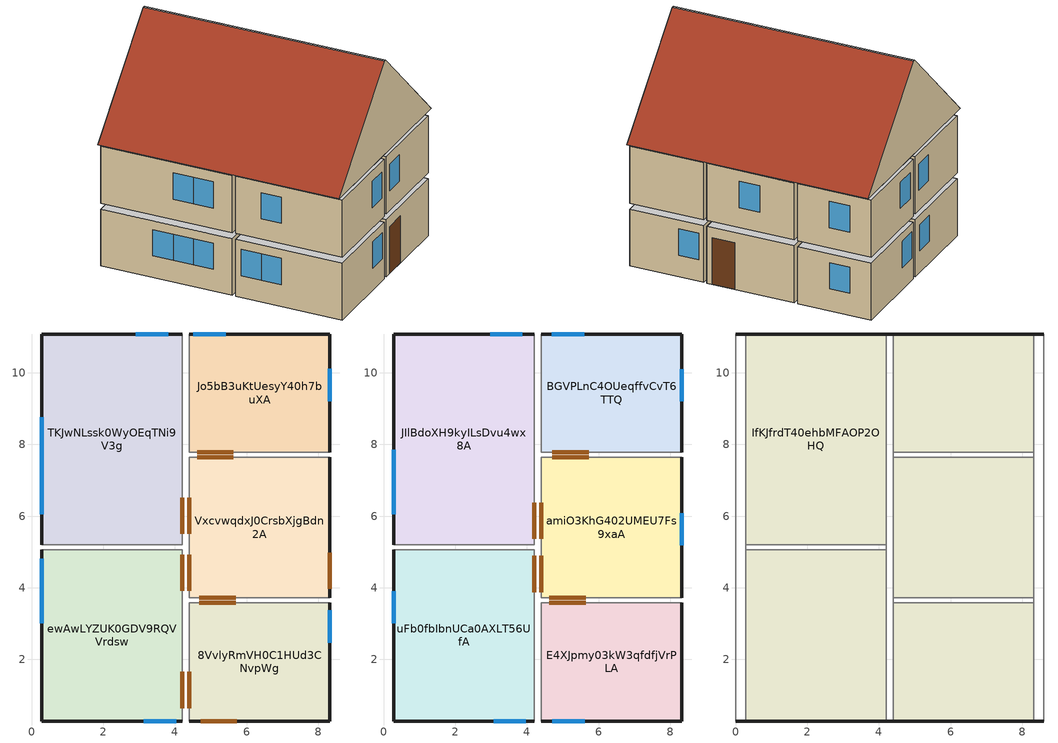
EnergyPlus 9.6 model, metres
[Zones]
8VvlyRmVH0C1HUd3CNvpWg
 floor ground (BPS-GroundFloor_5_0.03_0.08_0.04_0.04_0.16): 8.32,3.58 8.32,0.28 4.41,0.28 4.41,3.58 z0
 wall outside (BPS-OuterWall_3_0.34_0.12_0.02): 4.41,0.28 8.32,0.28 8.32,3.58 z0:2.6
 wall to VxcvwqdxJ0CrsbXjgBdn2A (BPS-InnerWall_3_0.01_0.15_0.01): 8.32,3.58 4.41,3.58 z0:2.6
 wall to ewAwLYZUK0GDV9RQVVrdsw (BPS-InnerWall_3_0.01_0.15_0.01): 4.41,3.58 4.41,0.28 z0:2.6
 window (Window_WM_glas_generic_0.45541538461538456): 8.32,2.47 8.32,3.37 z1:2.2
 door inside (BPS-InnerDoor_3_0.01_0.06_0.01): 5.69,3.58 4.68,3.58 / 4.41,1.65 4.41,0.64 z0:2.15
 door (BPS-OuterDoor_3_0.01_0.06_0.01): 4.72,0.28 5.73,0.28 z0:2.15
Jo5bB3uKtUesyY40h7buXA
 floor ground (BPS-GroundFloor_5_0.03_0.08_0.04_0.04_0.16): 8.32,11.09 8.32,7.79 4.41,7.79 4.41,11.09 z0
 wall outside (BPS-OuterWall_3_0.34_0.12_0.02): 8.32,7.79 8.32,11.09 4.41,11.09 z0:2.6
 wall to VxcvwqdxJ0CrsbXjgBdn2A (BPS-InnerWall_3_0.01_0.15_0.01): 4.41,7.79 8.32,7.79 z0:2.6
 wall to TKJwNLssk0WyOEqTNi9V3g (BPS-InnerWall_3_0.01_0.15_0.01): 4.41,11.09 4.41,7.79 z0:2.6
 window (Window_WM_glas_generic_0.45541538461538456): 5.42,11.09 4.52,11.09 / 8.32,9.21 8.32,10.11 z1:2.2
 door inside (BPS-InnerDoor_3_0.01_0.06_0.01): 4.62,7.79 5.63,7.79 z0:2.15
TKJwNLssk0WyOEqTNi9V3g
 floor ground (BPS-GroundFloor_5_0.03_0.08_0.04_0.04_0.16): 4.2,11.09 4.2,5.2 0.28,5.2 0.28,11.09 z0
 wall outside (BPS-OuterWall_3_0.34_0.12_0.02): 4.2,11.09 0.28,11.09 0.28,5.2 z0:2.6
 wall to VxcvwqdxJ0CrsbXjgBdn2A (BPS-InnerWall_3_0.01_0.15_0.01): 4.2,5.2 4.2,7.64 z0:2.6
 wall to ewAwLYZUK0GDV9RQVVrdsw (BPS-InnerWall_3_0.01_0.15_0.01): 0.28,5.2 4.2,5.2 z0:2.6
 wall adiabatic (BPS-InnerWall_3_0.01_0.15_0.01): 4.2,7.64 4.2,7.79 z0:2.6
 window (Window_WM_glas_generic_0.45541538461538456): 0.28,8.76 0.28,7.86 / 0.28,7.86 0.28,6.96 / 0.28,6.96 0.28,6.05 / 3.81,11.09 2.91,11.09 z1:2.2
 door inside (BPS-InnerDoor_3_0.01_0.06_0.01): 4.2,5.5 4.2,6.51 z0:2.15
VxcvwqdxJ0CrsbXjgBdn2A
 floor ground (BPS-GroundFloor_5_0.03_0.08_0.04_0.04_0.16): 8.32,7.64 8.32,3.73 4.41,3.73 4.41,7.64 z0
 wall outside (BPS-OuterWall_3_0.34_0.12_0.02): 8.32,3.73 8.32,7.64 z0:2.6
 wall to ewAwLYZUK0GDV9RQVVrdsw (BPS-InnerWall_3_0.01_0.15_0.01): 4.41,5.05 4.41,3.73 z0:2.6
 wall adiabatic (BPS-InnerWall_3_0.01_0.15_0.01): 4.41,5.2 4.41,5.05 z0:2.6
 door inside (BPS-InnerDoor_3_0.01_0.06_0.01): 5.63,7.64 4.62,7.64 / 4.41,4.92 4.41,3.91 / 4.41,6.51 4.41,5.5 / 4.68,3.73 5.69,3.73 z0:2.15
 door (BPS-InnerDoor_3_0.01_0.06_0.01): 8.32,3.97 8.32,4.98 z0:2.15
ewAwLYZUK0GDV9RQVVrdsw
 floor ground (BPS-GroundFloor_5_0.03_0.08_0.04_0.04_0.16): 4.2,5.05 4.2,0.28 0.28,0.28 0.28,5.05 z0
 wall outside (BPS-OuterWall_3_0.34_0.12_0.02): 0.28,5.05 0.28,0.28 4.2,0.28 z0:2.6
 wall adiabatic (BPS-InnerWall_3_0.01_0.15_0.01): 4.2,3.58 4.2,3.73 z0:2.6
 window (Window_WM_glas_generic_0.45541538461538456): 0.28,4.81 0.28,3.91 / 0.28,3.91 0.28,3.01 / 3.13,0.28 4.03,0.28 z1:2.2
 door inside (BPS-InnerDoor_3_0.01_0.06_0.01): 4.2,0.64 4.2,1.65 / 4.2,3.91 4.2,4.92 z0:2.15
BGVPLnC4OUeqffvCvT6TTQ
 floor to Jo5bB3uKtUesyY40h7buXA (BPS-InnerFloor_3_0.04_0.03_0.15): 8.32,11.09 8.32,7.79 4.41,7.79 4.41,11.09 z2.88
 wall outside (BPS-OuterWall_3_0.34_0.12_0.02): 8.32,7.79 8.32,11.09 4.41,11.09 z2.88:5.47
 wall to amiO3KhG402UMEU7Fs9xaA (BPS-InnerWall_3_0.01_0.15_0.01): 4.41,7.79 8.32,7.79 z2.88:5.47
 wall to JIlBdoXH9kyILsDvu4wx8A (BPS-InnerWall_3_0.01_0.15_0.01): 4.41,11.09 4.41,7.79 z2.88:5.47
 window (Window_WM_glas_generic_0.45541538461538456): 5.6,11.09 4.7,11.09 / 8.32,9.2 8.32,10.1 z3.79:5
 door inside (BPS-InnerDoor_3_0.01_0.06_0.01): 4.71,7.79 5.72,7.79 z2.88:5.02
E4XJpmy03kW3qfdfjVrPLA
 floor to 8VvlyRmVH0C1HUd3CNvpWg (BPS-InnerFloor_3_0.04_0.03_0.15): 8.32,3.58 8.32,0.28 4.41,0.28 4.41,3.58 z2.88
 wall outside (BPS-OuterWall_3_0.34_0.12_0.02): 4.41,0.28 8.32,0.28 8.32,3.58 z2.88:5.47
 wall to uFb0fbIbnUCa0AXLT56UfA (BPS-InnerWall_3_0.01_0.15_0.01): 4.41,3.58 4.41,0.28 z2.88:5.47
 wall to amiO3KhG402UMEU7Fs9xaA (BPS-InnerWall_3_0.01_0.15_0.01): 8.32,3.58 4.41,3.58 z2.88:5.47
 window (Window_WM_glas_generic_0.45541538461538456): 4.71,0.28 5.61,0.28 z3.79:5
 door inside (BPS-InnerDoor_3_0.01_0.06_0.01): 5.64,3.58 4.63,3.58 z2.88:5.02
JIlBdoXH9kyILsDvu4wx8A
 floor to TKJwNLssk0WyOEqTNi9V3g (BPS-InnerFloor_3_0.04_0.03_0.15): 4.2,11.09 4.2,5.2 0.28,5.2 0.28,11.09 z2.88
 wall outside (BPS-OuterWall_3_0.34_0.12_0.02): 4.2,11.09 0.28,11.09 0.28,5.2 z2.88:5.47
 wall to uFb0fbIbnUCa0AXLT56UfA (BPS-InnerWall_3_0.01_0.15_0.01): 0.28,5.2 4.2,5.2 z2.88:5.47
 wall to amiO3KhG402UMEU7Fs9xaA (BPS-InnerWall_3_0.01_0.15_0.01): 4.2,5.2 4.2,7.64 z2.88:5.47
 wall adiabatic (BPS-InnerWall_3_0.01_0.15_0.01): 4.2,7.64 4.2,7.79 z2.88:5.47
 window (Window_WM_glas_generic_0.45541538461538456): 3.87,11.09 2.97,11.09 / 0.28,7.86 0.28,6.96 / 0.28,6.96 0.28,6.05 z3.79:5
 door inside (BPS-InnerDoor_3_0.01_0.06_0.01): 4.2,5.37 4.2,6.38 z2.88:5.02
amiO3KhG402UMEU7Fs9xaA
 floor to VxcvwqdxJ0CrsbXjgBdn2A (BPS-InnerFloor_3_0.04_0.03_0.15): 8.32,7.64 8.32,3.73 4.41,3.73 4.41,7.64 z2.88
 wall outside (BPS-OuterWall_3_0.34_0.12_0.02): 8.32,3.73 8.32,7.64 z2.88:5.47
 wall to uFb0fbIbnUCa0AXLT56UfA (BPS-InnerWall_3_0.01_0.15_0.01): 4.41,5.05 4.41,3.73 z2.88:5.47
 wall adiabatic (BPS-InnerWall_3_0.01_0.15_0.01): 4.41,5.2 4.41,5.05 z2.88:5.47
 window (Window_WM_glas_generic_0.45541538461538456): 8.32,5.18 8.32,6.08 z3.79:5
 door inside (BPS-InnerDoor_3_0.01_0.06_0.01): 5.72,7.64 4.71,7.64 / 4.63,3.73 5.64,3.73 / 4.41,4.89 4.41,3.88 / 4.41,6.38 4.41,5.37 z2.88:5.02
uFb0fbIbnUCa0AXLT56UfA
 floor to ewAwLYZUK0GDV9RQVVrdsw (BPS-InnerFloor_3_0.04_0.03_0.15): 4.2,5.05 4.2,0.28 0.28,0.28 0.28,5.05 z2.88
 wall outside (BPS-OuterWall_3_0.34_0.12_0.02): 0.28,5.05 0.28,0.28 4.2,0.28 z2.88:5.47
 wall adiabatic (BPS-InnerWall_3_0.01_0.15_0.01): 4.2,3.58 4.2,3.73 z2.88:5.47
 window (Window_WM_glas_generic_0.45541538461538456): 3.07,0.28 3.97,0.28 / 0.28,3.91 0.28,3.01 z3.79:5
 door inside (BPS-InnerDoor_3_0.01_0.06_0.01): 4.2,3.88 4.2,4.89 z2.88:5.02
IfKJfrdT40ehbMFAOP2OHQ
 floor to uFb0fbIbnUCa0AXLT56UfA (BPS-InnerFloor_3_0.04_0.03_0.15): 4.2,5.05 4.2,0.28 0.28,0.28 0.28,5.05 z5.68
 floor to E4XJpmy03kW3qfdfjVrPLA (BPS-InnerFloor_3_0.04_0.03_0.15): 8.32,3.58 8.32,0.28 4.41,0.28 4.41,3.58 z5.68
 floor to amiO3KhG402UMEU7Fs9xaA (BPS-InnerFloor_3_0.04_0.03_0.15): 8.32,7.64 8.32,3.73 4.41,3.73 4.41,7.64 z5.68
 floor to JIlBdoXH9kyILsDvu4wx8A (BPS-InnerFloor_3_0.04_0.03_0.15): 4.2,11.09 4.2,5.2 0.28,5.2 0.28,11.09 z5.68
 floor to BGVPLnC4OUeqffvCvT6TTQ (BPS-InnerFloor_3_0.04_0.03_0.15): 8.32,11.09 8.32,7.79 4.41,7.79 4.41,11.09 z5.68
 wall outside (BPS-OuterWall_3_0.34_0.12_0.02): 4.25,0.28,9.94 0,0.28,5.68 8.61,0.28,5.68 4.35,0.28,9.94; 4.35,11.09,9.94 8.61,11.09,5.68 0,11.09,5.68 4.25,11.09,9.94
 wall adiabatic (BPS-OuterWall_3_0.34_0.12_0.02): 0.28,11.09 0.28,0.28 0,0.28 0,11.09 z5.68; 8.61,11.09 8.61,0.28 8.32,0.28 8.32,11.09 z5.68
 wall adiabatic (BPS-InnerWall_3_0.01_0.15_0.01): 4.41,11.09 4.41,0.28 4.2,0.28 4.2,11.09 z5.68; 4.2,5.2 4.2,5.05 0.28,5.05 0.28,5.2 z5.68; 8.32,3.73 8.32,3.58 4.41,3.58 4.41,3.73 z5.68; 8.32,7.79 8.32,7.64 4.41,7.64 4.41,7.79 z5.68
 ceiling adiabatic (BPS-Roof_3_0.02_0.12_0.02): 4.35,0.28 4.35,11.09 4.25,11.09 4.25,0.28 z9.94
 roof outside (BPS-Roof_3_0.02_0.12_0.02): 4.25,11.09,9.94 0,11.09,5.68 0,0.28,5.68 4.25,0.28,9.94; 4.35,0.28,9.94 8.61,0.28,5.68 8.61,11.09,5.68 4.35,11.09,9.94
[Building]
None: North Axis {deg}=0; Terrain=Suburbs; Loads Convergence Tolerance Value {W}=0.04; Temperature Convergence Tolerance Value {deltaC}=0.4; Solar Distribution=FullExterior; Maximum Number of Warmup Days=25; Minimum Number of Warmup Days=6
[Site:Location]
POTSDAM: Latitude {deg}=52.40306; Longitude {deg}=13.06578; Time Zone {hr}=0; Elevation {m}=34
[SizingPeriod:DesignDay] Day of Month=21; Humidity Condition Type=Wetbulb; Barometric Pressure {Pa}=83411; Rain Indicator=No; Snow Indicator=No; Daylight Saving Time Indicator=No; Solar Model Indicator=ASHRAEClearSky
Name | Month | Day Type | Maximum Dry-Bulb Temperature {C} | Daily Dry-Bulb Temperature Range {deltaC} | Wetbulb or DewPoint at Maximum Dry-Bulb {C} | Wind Speed {m/s} | Wind Direction {deg} | Sky Clearness
DENVER_STAPLETON Ann Htg 99.6% Condns DB | 12 | WinterDesignDay | -20 | 0 | -20 | 2.3 | 180 | 0
DENVER_STAPLETON Ann Clg .4% Condns DB=>MWB | 7 | SummerDesignDay | 34.1 | 15.2 | 15.8 | 4 | 120 | 1
[Site:GroundTemperature:BuildingSurface]
18, 18, 18, 18, 18, 18, 18, 18, 18, 18, 18, 18
[Material] Roughness=MediumRough; Thermal Absorptance=0.9; Solar Absorptance=0.7; Visible Absorptance=0.7
Name | Thickness {m} | Conductivity {W/m-K} | Density {kg/m3} | Specific Heat {J/kg-K}
oak_old_0.03 | 0.03 | 0.18 | 740.46 | 1600
EPS_perimeter_insulation_top_layer_0.08 | 0.08 | 0.035 | 39.5 | 1450
cement_floating_screed_1_middle_0.04 | 0.04 | 1.4 | 1940 | 1000
XPS_2_core_layer_0.04 | 0.04 | 0.038 | 35 | 1450
concrete_0.16 | 0.16 | 1.9375 | 2104.2 | 775.8458
cement_floating_screed_2_bottom_0.04 | 0.04 | 1.4 | 1990 | 1000
EPS_040_15_0.03 | 0.03 | 0.04 | 15 | 1500
concrete_CEM_II_BS325R_wz05_0.15 | 0.15 | 2.1 | 2420 | 1000
polysterene_lightweight_concrete_900_0.34 | 0.34 | 0.307 | 900 | 1380
EPS_perimeter_insulation_top_layer_0.12 | 0.12 | 0.035 | 39.5 | 1450
insulating_plaster_0.02 | 0.02 | 0.07 | 280 | 1000
lime_plaster_0.01 | 0.01 | 0.7 | 1600 | 850
vertical_core_brick_700_0.15 | 0.15 | 0.13 | 695 | 850
oak_longitudinal_0.01 | 0.01 | 0.3 | 685 | 1500
wood_wool_board_magnesia_460_0.06 | 0.06 | 0.116 | 460 | 2000
vapourpermeable_wood_fibreboard_0.02 | 0.02 | 0.14 | 528 | 1700
glass_fibre_batt_40_0.12 | 0.12 | 0.049 | 40 | 840
solid_brick_extruded_0.02 | 0.02 | 0.6 | 1650 | 850
[WindowMaterial:SimpleGlazingSystem]
WM_glas_generic_0.45541538461538456: U-Factor {W/m2-K}=1.3; Solar Heat Gain Coefficient=0.6
[Construction]
BPS-GroundFloor_5_0.03_0.08_0.04_0.04_0.16: concrete_0.16, XPS_2_core_layer_0.04, cement_floating_screed_1_middle_0.04, EPS_perimeter_insulation_top_layer_0.08, oak_old_0.03
BPS-InnerFloor_3_0.04_0.03_0.15: concrete_CEM_II_BS325R_wz05_0.15, EPS_040_15_0.03, cement_floating_screed_2_bottom_0.04
BPS-OuterWall_3_0.34_0.12_0.02: insulating_plaster_0.02, EPS_perimeter_insulation_top_layer_0.12, polysterene_lightweight_concrete_900_0.34
Window_WM_glas_generic_0.45541538461538456: WM_glas_generic_0.45541538461538456
BPS-InnerWall_3_0.01_0.15_0.01: lime_plaster_0.01, vertical_core_brick_700_0.15, lime_plaster_0.01
BPS-InnerDoor_3_0.01_0.06_0.01; BPS-OuterDoor_3_0.01_0.06_0.01: oak_longitudinal_0.01, wood_wool_board_magnesia_460_0.06, oak_longitudinal_0.01
BPS-Roof_3_0.02_0.12_0.02: solid_brick_extruded_0.02, glass_fibre_batt_40_0.12, vapourpermeable_wood_fibreboard_0.02
[Zone] Type=1; Multiplier=1; Ceiling Height {m}=autocalculate; Floor Area {m2}=autocalculate; Part of Total Floor Area=Yes
Name | Volume {m3}
8VvlyRmVH0C1HUd3CNvpWg; BGVPLnC4OUeqffvCvT6TTQ; E4XJpmy03kW3qfdfjVrPLA; Jo5bB3uKtUesyY40h7buXA | 33.6336
IfKJfrdT40ehbMFAOP2OHQ | 199.99
JIlBdoXH9kyILsDvu4wx8A; TKJwNLssk0WyOEqTNi9V3g | 59.98
VxcvwqdxJ0CrsbXjgBdn2A; amiO3KhG402UMEU7Fs9xaA | 39.9017
ewAwLYZUK0GDV9RQVVrdsw; uFb0fbIbnUCa0AXLT56UfA | 48.6668
[HVACTemplate:Thermostat]
STATS Living: Heating Setpoint Schedule=Schedule Heating Living; Cooling Setpoint Schedule=Schedule Cooling Living
[HVACTemplate:Zone:IdealLoadsAirSystem] Template Thermostat=STATS Living; Maximum Heating Supply Air Temperature {C}=50; Minimum Cooling Supply Air Temperature {C}=13; Maximum Heating Supply Air Humidity Ratio {kgWater/kgDryAir}=0.0156; Minimum Cooling Supply Air Humidity Ratio {kgWater/kgDryAir}=0.0077; Heating Limit=NoLimit; Cooling Limit=NoLimit; Heating Availability Schedule=On; Cooling Availability Schedule=Off; Dehumidification Control Type=ConstantSensibleHeatRatio; Cooling Sensible Heat Ratio=0.7; Dehumidification Setpoint {percent}=60; Humidification Control Type=None; Humidification Setpoint {percent}=30; Outdoor Air Method=None; Outdoor Air Flow Rate per Person {m3/s}=0.00944; Outdoor Air Flow Rate per Zone Floor Area {m3/s-m2}=0; Outdoor Air Flow Rate per Zone {m3/s}=0; Demand Controlled Ventilation Type=None; Outdoor Air Economizer Type=NoEconomizer; Heat Recovery Type=None; Sensible Heat Recovery Effectiveness=0.7; Latent Heat Recovery Effectiveness=0.65
8VvlyRmVH0C1HUd3CNvpWg; BGVPLnC4OUeqffvCvT6TTQ; E4XJpmy03kW3qfdfjVrPLA; IfKJfrdT40ehbMFAOP2OHQ; JIlBdoXH9kyILsDvu4wx8A; Jo5bB3uKtUesyY40h7buXA; TKJwNLssk0WyOEqTNi9V3g; VxcvwqdxJ0CrsbXjgBdn2A; amiO3KhG402UMEU7Fs9xaA; ewAwLYZUK0GDV9RQVVrdsw; uFb0fbIbnUCa0AXLT56UfA
[Schedule:Day:Hourly]
Schedule Heating Living: 21, 21, 21, 21, 21, 21, 21, 21, 21, 21, 21, 21, 21, 21, 21, 21, 21, 21, 21, 21, 21, 21, 21, 21
Schedule Cooling Living: 25, 25, 25, 25, 25, 25, 25, 25, 25, 25, 25, 25, 25, 25, 25, 25, 25, 25, 25, 25, 25, 25, 25, 25
[Schedule:Week:Compact]
Schedule Heating Living: AllDays, Schedule Heating Living
Schedule Cooling Living: AllDays, Schedule Cooling Living
[Schedule:Year]
Schedule Heating Living: Schedule Heating Living, 1, 1, 12, 31
Schedule Cooling Living: Schedule Cooling Living, 1, 1, 12, 31
[Schedule:Compact]
Off: Through: 12/31, For: AllDays, Until: 24:00, 0
On: Through: 12/31, For: AllDays, Until: 24:00, 1
